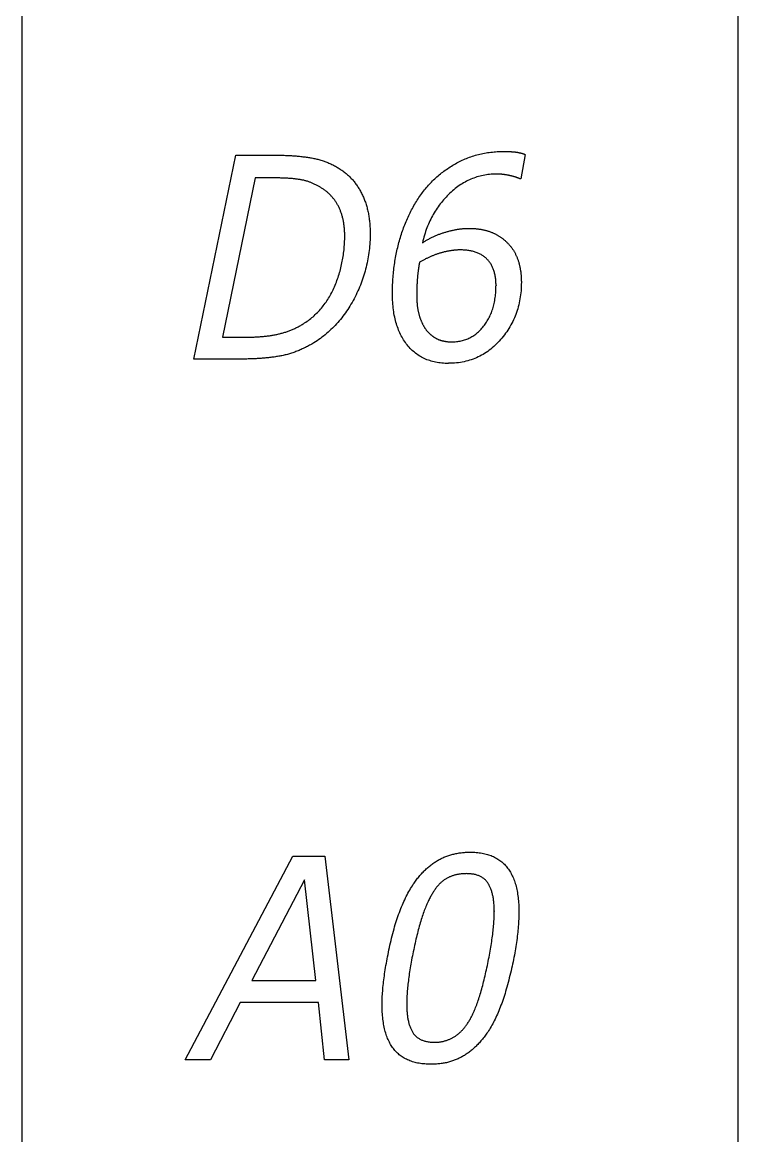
# Model space of a CAD drawing. Extents: x 0.1 to 5.6, y 0.1 to 17.2.
# Drawn here: x 0.094 to 2.836, y 8.639 to 12.904 of the extents above; entities that cross this region are included whole.
import ezdxf

# ---------------------------------------------------------------- set-up
doc = ezdxf.new("R2010")
doc.units = 0
doc.layers.add('CAPA_1', color=7, linetype='CONTINUOUS')

msp = doc.modelspace()

# ---------------------------------------------------------------- linework, layer by layer
at = {"layer": 'CAPA_1', "color": 7}
for points in [[(0.0942, 15.6274), (2.8358, 15.6274), (2.8358, 0.0942), (0.0942, 0.0942)], [(1.3461, 8.9295), (1.2523, 8.9295), (1.2289, 9.1491), (0.9293, 9.1491), (0.8154, 8.9295), (0.7178, 8.9295), (1.1314, 9.7101), (1.2537, 9.7101)], [(1.2187, 9.2341), (1.1753, 9.6194), (0.9736, 9.2341)]]:
    msp.add_lwpolyline(points, close=True, dxfattribs=at)
for points in [[(0.9391, 11.6142), (0.7514, 11.6142), (0.912, 12.3948), (1.0735, 12.3948)], [(1.0735, 12.3948), (1.0784, 12.3948), (1.0832, 12.3947), (1.088, 12.3947), (1.0928, 12.3946), (1.0976, 12.3945), (1.1023, 12.3943), (1.107, 12.3942), (1.1116, 12.394), (1.1163, 12.3938), (1.1209, 12.3935), (1.1255, 12.3933), (1.13, 12.393), (1.1346, 12.3927), (1.139, 12.3923), (1.1435, 12.392), (1.148, 12.3916), (1.1524, 12.3912), (1.1568, 12.3907), (1.1611, 12.3903), (1.1654, 12.3898), (1.1697, 12.3893), (1.174, 12.3887), (1.1783, 12.3882), (1.1825, 12.3876), (1.1867, 12.387), (1.1908, 12.3863), (1.195, 12.3857), (1.1991, 12.385), (1.2031, 12.3843), (1.2072, 12.3835), (1.2112, 12.3828)], [(1.2112, 12.3828), (1.2152, 12.382), (1.2192, 12.3811), (1.2232, 12.3802), (1.2272, 12.3792), (1.2311, 12.3782), (1.235, 12.3771), (1.2389, 12.376), (1.2428, 12.3748), (1.2466, 12.3736), (1.2504, 12.3723), (1.2542, 12.3709), (1.258, 12.3695), (1.2618, 12.368), (1.2655, 12.3665), (1.2692, 12.3649), (1.2729, 12.3633), (1.2766, 12.3616), (1.2802, 12.3599), (1.2838, 12.3581), (1.2874, 12.3562), (1.291, 12.3543), (1.2946, 12.3524), (1.2981, 12.3504), (1.3016, 12.3483), (1.3051, 12.3462), (1.3086, 12.344), (1.312, 12.3418), (1.3154, 12.3395), (1.3188, 12.3371), (1.3222, 12.3347), (1.3256, 12.3323)], [(1.7592, 12.3652), (1.7644, 12.368), (1.7697, 12.3707), (1.775, 12.3733), (1.7803, 12.3759), (1.7857, 12.3783), (1.7912, 12.3807), (1.7966, 12.3829), (1.8021, 12.3851), (1.8077, 12.3871), (1.8133, 12.3891), (1.8189, 12.391), (1.8246, 12.3928), (1.8303, 12.3945), (1.836, 12.3961), (1.8418, 12.3976), (1.8476, 12.399), (1.8535, 12.4004), (1.8594, 12.4016), (1.8654, 12.4028), (1.8714, 12.4038), (1.8774, 12.4048), (1.8834, 12.4056), (1.8896, 12.4064), (1.8957, 12.4071), (1.9019, 12.4077), (1.9081, 12.4082), (1.9144, 12.4086), (1.9207, 12.409), (1.927, 12.4092), (1.9334, 12.4093), (1.9398, 12.4094)], [(1.9398, 12.4094), (1.9417, 12.4094), (1.9436, 12.4094), (1.9454, 12.4093), (1.9473, 12.4093), (1.9491, 12.4093), (1.9508, 12.4093), (1.9526, 12.4092), (1.9544, 12.4092), (1.9561, 12.4091), (1.9578, 12.4091), (1.9595, 12.409), (1.9611, 12.4089), (1.9628, 12.4088), (1.9644, 12.4088), (1.966, 12.4087), (1.9676, 12.4086), (1.9691, 12.4085), (1.9707, 12.4084), (1.9722, 12.4082), (1.9737, 12.4081), (1.9752, 12.408), (1.9766, 12.4079), (1.9781, 12.4077), (1.9795, 12.4076), (1.9809, 12.4074), (1.9823, 12.4073), (1.9836, 12.4071), (1.985, 12.4069), (1.9863, 12.4067), (1.9876, 12.4066), (1.9888, 12.4064)], [(1.9888, 12.4064), (1.9901, 12.4062), (1.9913, 12.406), (1.9926, 12.4058), (1.9938, 12.4055), (1.995, 12.4053), (1.9962, 12.4051), (1.9974, 12.4049), (1.9985, 12.4046), (1.9997, 12.4044), (2.0008, 12.4041), (2.0019, 12.4039), (2.003, 12.4036), (2.0041, 12.4033), (2.0052, 12.403), (2.0063, 12.4028), (2.0073, 12.4025), (2.0084, 12.4022), (2.0094, 12.4019), (2.0104, 12.4016), (2.0114, 12.4012), (2.0124, 12.4009), (2.0134, 12.4006), (2.0143, 12.4003), (2.0153, 12.3999), (2.0162, 12.3996), (2.0171, 12.3992), (2.018, 12.3989), (2.0189, 12.3985), (2.0198, 12.3981), (2.0207, 12.3977), (2.0215, 12.3974)], [(2.0215, 12.3974), (2.0052, 12.3045), (2.0005, 12.3045)], [(1.3256, 12.3323), (1.3287, 12.3299), (1.3319, 12.3274), (1.3349, 12.3249), (1.3379, 12.3223), (1.3409, 12.3197), (1.3438, 12.317), (1.3467, 12.3143), (1.3495, 12.3115), (1.3523, 12.3087), (1.3551, 12.3058), (1.3577, 12.3029), (1.3604, 12.3), (1.363, 12.297), (1.3655, 12.2939), (1.368, 12.2908), (1.3704, 12.2877), (1.3728, 12.2845), (1.3752, 12.2812), (1.3774, 12.2779), (1.3797, 12.2746), (1.3819, 12.2712), (1.384, 12.2678), (1.3861, 12.2643), (1.3882, 12.2607), (1.3902, 12.2572), (1.3921, 12.2535), (1.394, 12.2499), (1.3959, 12.2461), (1.3977, 12.2423), (1.3995, 12.2385), (1.4012, 12.2347)], [(1.6248, 12.2478), (1.6283, 12.2525), (1.6319, 12.2572), (1.6355, 12.2618), (1.6392, 12.2663), (1.6429, 12.2708), (1.6467, 12.2752), (1.6505, 12.2796), (1.6544, 12.2839), (1.6584, 12.2881), (1.6624, 12.2923), (1.6665, 12.2964), (1.6706, 12.3004), (1.6748, 12.3044), (1.679, 12.3083), (1.6833, 12.3122), (1.6876, 12.316), (1.692, 12.3197), (1.6965, 12.3233), (1.701, 12.3269), (1.7055, 12.3305), (1.7101, 12.334), (1.7148, 12.3374), (1.7195, 12.3407), (1.7243, 12.344), (1.7291, 12.3472), (1.734, 12.3504), (1.7389, 12.3535), (1.7439, 12.3565), (1.7489, 12.3595), (1.754, 12.3624), (1.7592, 12.3652)], [(1.0642, 12.3078), (0.9872, 12.3078), (0.8611, 11.6982), (0.9578, 11.6982)], [(1.1729, 12.2988), (1.1701, 12.2994), (1.1673, 12.2999), (1.1644, 12.3005), (1.1615, 12.301), (1.1585, 12.3015), (1.1555, 12.302), (1.1524, 12.3024), (1.1492, 12.3029), (1.1461, 12.3033), (1.1428, 12.3037), (1.1396, 12.3041), (1.1363, 12.3044), (1.1329, 12.3048), (1.1295, 12.3051), (1.126, 12.3054), (1.1225, 12.3057), (1.119, 12.306), (1.1154, 12.3062), (1.1117, 12.3065), (1.108, 12.3067), (1.1043, 12.3069), (1.1005, 12.3071), (1.0966, 12.3072), (1.0927, 12.3074), (1.0888, 12.3075), (1.0848, 12.3076), (1.0808, 12.3077), (1.0767, 12.3077), (1.0726, 12.3078), (1.0684, 12.3078), (1.0642, 12.3078)], [(1.2537, 12.261), (1.2512, 12.2627), (1.2488, 12.2644), (1.2463, 12.2661), (1.2438, 12.2677), (1.2414, 12.2693), (1.2389, 12.2708), (1.2363, 12.2724), (1.2338, 12.2738), (1.2313, 12.2753), (1.2288, 12.2767), (1.2262, 12.2781), (1.2236, 12.2795), (1.2211, 12.2808), (1.2185, 12.2821), (1.2159, 12.2833), (1.2133, 12.2846), (1.2107, 12.2857), (1.208, 12.2869), (1.2054, 12.288), (1.2028, 12.2891), (1.2001, 12.2902), (1.1974, 12.2912), (1.1948, 12.2922), (1.1921, 12.2931), (1.1894, 12.294), (1.1867, 12.2949), (1.1839, 12.2958), (1.1812, 12.2966), (1.1785, 12.2974), (1.1757, 12.2981), (1.1729, 12.2988)], [(1.9104, 12.3226), (1.904, 12.3225), (1.8976, 12.3222), (1.8913, 12.3219), (1.885, 12.3213), (1.8788, 12.3206), (1.8726, 12.3198), (1.8664, 12.3188), (1.8603, 12.3177), (1.8543, 12.3164), (1.8483, 12.3149), (1.8423, 12.3133), (1.8364, 12.3116), (1.8305, 12.3097), (1.8247, 12.3076), (1.8189, 12.3054), (1.8132, 12.303), (1.8075, 12.3005), (1.8018, 12.2978), (1.7962, 12.295), (1.7907, 12.292), (1.7852, 12.2889), (1.7797, 12.2856), (1.7743, 12.2822), (1.7689, 12.2786), (1.7636, 12.2749), (1.7583, 12.271), (1.7531, 12.2669), (1.7479, 12.2628), (1.7427, 12.2584), (1.7376, 12.2539), (1.7326, 12.2493)], [(1.9636, 12.3165), (1.962, 12.3169), (1.9603, 12.3173), (1.9586, 12.3177), (1.957, 12.318), (1.9553, 12.3183), (1.9536, 12.3186), (1.9519, 12.319), (1.9503, 12.3192), (1.9486, 12.3195), (1.9469, 12.3198), (1.9452, 12.3201), (1.9435, 12.3203), (1.9418, 12.3205), (1.9401, 12.3207), (1.9384, 12.321), (1.9366, 12.3211), (1.9349, 12.3213), (1.9332, 12.3215), (1.9315, 12.3217), (1.9297, 12.3218), (1.928, 12.3219), (1.9263, 12.322), (1.9245, 12.3222), (1.9228, 12.3222), (1.921, 12.3223), (1.9193, 12.3224), (1.9175, 12.3225), (1.9157, 12.3225), (1.914, 12.3225), (1.9122, 12.3225), (1.9104, 12.3226)], [(2.0005, 12.3045), (1.9998, 12.3049), (1.9991, 12.3053), (1.9983, 12.3057), (1.9975, 12.3061), (1.9966, 12.3065), (1.9958, 12.3069), (1.9949, 12.3072), (1.9939, 12.3076), (1.993, 12.308), (1.992, 12.3084), (1.991, 12.3088), (1.9899, 12.3092), (1.9888, 12.3096), (1.9877, 12.31), (1.9865, 12.3103), (1.9853, 12.3107), (1.9841, 12.3111), (1.9828, 12.3115), (1.9816, 12.3119), (1.9802, 12.3123), (1.9789, 12.3127), (1.9775, 12.3131), (1.9761, 12.3134), (1.9747, 12.3138), (1.9732, 12.3142), (1.9717, 12.3146), (1.9701, 12.315), (1.9685, 12.3154), (1.9669, 12.3158), (1.9653, 12.3162), (1.9636, 12.3165)], [(1.3106, 12.1886), (1.3094, 12.1914), (1.3081, 12.1941), (1.3068, 12.1969), (1.3055, 12.1996), (1.3041, 12.2022), (1.3027, 12.2049), (1.3012, 12.2075), (1.2997, 12.2101), (1.2981, 12.2126), (1.2965, 12.2151), (1.2949, 12.2176), (1.2932, 12.2201), (1.2915, 12.2225), (1.2898, 12.2249), (1.288, 12.2273), (1.2861, 12.2296), (1.2843, 12.2319), (1.2823, 12.2342), (1.2804, 12.2364), (1.2784, 12.2386), (1.2763, 12.2408), (1.2743, 12.243), (1.2721, 12.2451), (1.27, 12.2472), (1.2678, 12.2493), (1.2655, 12.2513), (1.2632, 12.2533), (1.2609, 12.2552), (1.2585, 12.2572), (1.2561, 12.2591), (1.2537, 12.261)], [(1.5412, 12.0738), (1.5431, 12.0801), (1.545, 12.0864), (1.547, 12.0926), (1.549, 12.0987), (1.5511, 12.1048), (1.5532, 12.1109), (1.5554, 12.1169), (1.5577, 12.1229), (1.56, 12.1288), (1.5624, 12.1347), (1.5648, 12.1406), (1.5672, 12.1463), (1.5698, 12.1521), (1.5724, 12.1578), (1.575, 12.1635), (1.5777, 12.1691), (1.5804, 12.1746), (1.5832, 12.1801), (1.5861, 12.1856), (1.589, 12.1911), (1.592, 12.1964), (1.595, 12.2018), (1.5981, 12.2071), (1.6012, 12.2123), (1.6044, 12.2175), (1.6077, 12.2227), (1.611, 12.2278), (1.6144, 12.2328), (1.6178, 12.2379), (1.6212, 12.2428), (1.6248, 12.2478)], [(1.7326, 12.2493), (1.7276, 12.2445), (1.7227, 12.2397), (1.718, 12.2347), (1.7133, 12.2297), (1.7088, 12.2246), (1.7043, 12.2194), (1.7, 12.214), (1.6957, 12.2087), (1.6916, 12.2032), (1.6876, 12.1976), (1.6837, 12.1919), (1.6799, 12.1862), (1.6762, 12.1803), (1.6726, 12.1744), (1.6691, 12.1683), (1.6657, 12.1622), (1.6624, 12.156), (1.6592, 12.1497), (1.6561, 12.1433), (1.6532, 12.1368), (1.6503, 12.1302), (1.6476, 12.1236), (1.6449, 12.1168), (1.6424, 12.1099), (1.6399, 12.103), (1.6376, 12.0959), (1.6354, 12.0888), (1.6333, 12.0816), (1.6313, 12.0743), (1.6294, 12.0669), (1.6276, 12.0594)], [(1.4012, 12.2347), (1.4028, 12.2308), (1.4044, 12.2269), (1.406, 12.2229), (1.4075, 12.2189), (1.4089, 12.2149), (1.4103, 12.2108), (1.4117, 12.2066), (1.4129, 12.2025), (1.4142, 12.1983), (1.4153, 12.194), (1.4164, 12.1897), (1.4175, 12.1854), (1.4185, 12.181), (1.4195, 12.1766), (1.4204, 12.1722), (1.4212, 12.1677), (1.422, 12.1631), (1.4227, 12.1585), (1.4234, 12.1539), (1.424, 12.1493), (1.4246, 12.1446), (1.4251, 12.1398), (1.4256, 12.135), (1.426, 12.1302), (1.4263, 12.1253), (1.4266, 12.1204), (1.4269, 12.1155), (1.4271, 12.1105), (1.4272, 12.1055), (1.4273, 12.1004), (1.4273, 12.0953)], [(1.3298, 12.0858), (1.3297, 12.0897), (1.3297, 12.0935), (1.3296, 12.0972), (1.3294, 12.101), (1.3293, 12.1047), (1.3291, 12.1083), (1.3288, 12.112), (1.3285, 12.1156), (1.3282, 12.1191), (1.3278, 12.1226), (1.3274, 12.1261), (1.3269, 12.1296), (1.3264, 12.133), (1.3259, 12.1364), (1.3253, 12.1397), (1.3247, 12.1431), (1.324, 12.1463), (1.3233, 12.1496), (1.3226, 12.1528), (1.3218, 12.156), (1.321, 12.1591), (1.3201, 12.1622), (1.3192, 12.1653), (1.3183, 12.1683), (1.3173, 12.1713), (1.3163, 12.1743), (1.3152, 12.1772), (1.3142, 12.1801), (1.313, 12.183), (1.3118, 12.1858), (1.3106, 12.1886)], [(1.7144, 12.0996), (1.7174, 12.1006), (1.7203, 12.1015), (1.7233, 12.1024), (1.7263, 12.1033), (1.7293, 12.1041), (1.7323, 12.1049), (1.7352, 12.1057), (1.7382, 12.1064), (1.7412, 12.1071), (1.7441, 12.1078), (1.7471, 12.1084), (1.7501, 12.109), (1.7531, 12.1096), (1.756, 12.1102), (1.759, 12.1107), (1.762, 12.1112), (1.7649, 12.1116), (1.7679, 12.112), (1.7709, 12.1124), (1.7738, 12.1128), (1.7768, 12.1131), (1.7797, 12.1134), (1.7827, 12.1137), (1.7857, 12.1139), (1.7886, 12.1141), (1.7916, 12.1143), (1.7945, 12.1144), (1.7975, 12.1145), (1.8004, 12.1146), (1.8034, 12.1147), (1.8063, 12.1147)], [(1.8063, 12.1147), (1.8091, 12.1147), (1.8118, 12.1146), (1.8146, 12.1146), (1.8173, 12.1145), (1.82, 12.1144), (1.8227, 12.1142), (1.8253, 12.1141), (1.828, 12.1139), (1.8306, 12.1137), (1.8332, 12.1134), (1.8358, 12.1132), (1.8384, 12.1129), (1.841, 12.1126), (1.8435, 12.1122), (1.846, 12.1119), (1.8485, 12.1115), (1.851, 12.1111), (1.8535, 12.1106), (1.856, 12.1102), (1.8584, 12.1097), (1.8609, 12.1092), (1.8633, 12.1086), (1.8657, 12.1081), (1.8681, 12.1075), (1.8704, 12.1069), (1.8728, 12.1062), (1.8751, 12.1056), (1.8774, 12.1049), (1.8797, 12.1042), (1.882, 12.1034), (1.8843, 12.1027)], [(1.2906, 11.8913), (1.293, 11.8972), (1.2955, 11.9031), (1.2978, 11.9091), (1.3, 11.9151), (1.3022, 11.9211), (1.3043, 11.9271), (1.3063, 11.9331), (1.3082, 11.9392), (1.31, 11.9453), (1.3118, 11.9514), (1.3134, 11.9575), (1.315, 11.9636), (1.3165, 11.9698), (1.318, 11.976), (1.3193, 11.9822), (1.3206, 11.9885), (1.3218, 11.9947), (1.3229, 12.001), (1.3239, 12.0073), (1.3248, 12.0137), (1.3257, 12.02), (1.3265, 12.0264), (1.3272, 12.0328), (1.3278, 12.0392), (1.3283, 12.0456), (1.3287, 12.0521), (1.3291, 12.0586), (1.3294, 12.0651), (1.3296, 12.0716), (1.3297, 12.0782), (1.3298, 12.0848)], [(1.3298, 12.0848), (1.3298, 12.0858)], [(1.4273, 12.0948), (1.4273, 12.0866), (1.4271, 12.0784), (1.4268, 12.0702), (1.4264, 12.062), (1.4258, 12.0539), (1.4252, 12.0458), (1.4244, 12.0378), (1.4235, 12.0297), (1.4224, 12.0217), (1.4213, 12.0137), (1.42, 12.0058), (1.4186, 11.9978), (1.4171, 11.9899), (1.4155, 11.9821), (1.4138, 11.9742), (1.4119, 11.9664), (1.4099, 11.9586), (1.4078, 11.9509), (1.4056, 11.9432), (1.4032, 11.9355), (1.4008, 11.9278), (1.3982, 11.9202), (1.3955, 11.9126), (1.3926, 11.905), (1.3897, 11.8974), (1.3866, 11.8899), (1.3834, 11.8824), (1.3801, 11.8749), (1.3767, 11.8675), (1.3731, 11.8601), (1.3694, 11.8527)], [(1.4273, 12.0953), (1.4273, 12.0948)], [(1.5127, 11.8629), (1.5128, 11.8702), (1.5129, 11.8775), (1.513, 11.8847), (1.5132, 11.8919), (1.5135, 11.8991), (1.5138, 11.9062), (1.5142, 11.9133), (1.5146, 11.9203), (1.5151, 11.9274), (1.5157, 11.9344), (1.5163, 11.9413), (1.517, 11.9483), (1.5177, 11.9552), (1.5185, 11.962), (1.5194, 11.9689), (1.5203, 11.9757), (1.5213, 11.9824), (1.5223, 11.9892), (1.5234, 11.9959), (1.5246, 12.0026), (1.5258, 12.0092), (1.5271, 12.0158), (1.5284, 12.0224), (1.5298, 12.0289), (1.5313, 12.0354), (1.5328, 12.0419), (1.5343, 12.0484), (1.536, 12.0548), (1.5377, 12.0612), (1.5394, 12.0675), (1.5412, 12.0738)], [(1.6276, 12.0594), (1.6302, 12.0611), (1.6328, 12.0628), (1.6355, 12.0645), (1.6381, 12.0661), (1.6408, 12.0678), (1.6435, 12.0693), (1.6462, 12.0709), (1.6489, 12.0724), (1.6516, 12.0739), (1.6543, 12.0754), (1.6571, 12.0768), (1.6598, 12.0783), (1.6626, 12.0796), (1.6654, 12.081), (1.6682, 12.0823), (1.671, 12.0836), (1.6738, 12.0849), (1.6766, 12.0861), (1.6794, 12.0873), (1.6823, 12.0885), (1.6852, 12.0897), (1.688, 12.0908), (1.6909, 12.0919), (1.6938, 12.093), (1.6967, 12.094), (1.6996, 12.095), (1.7026, 12.096), (1.7055, 12.097), (1.7084, 12.0979), (1.7114, 12.0988), (1.7144, 12.0996)], [(1.8843, 12.1027), (1.8866, 12.1019), (1.8888, 12.101), (1.8911, 12.1002), (1.8933, 12.0993), (1.8955, 12.0984), (1.8977, 12.0975), (1.8999, 12.0965), (1.9021, 12.0955), (1.9043, 12.0945), (1.9064, 12.0934), (1.9085, 12.0923), (1.9106, 12.0912), (1.9127, 12.0901), (1.9148, 12.0889), (1.9169, 12.0877), (1.9189, 12.0865), (1.9209, 12.0852), (1.923, 12.0839), (1.925, 12.0826), (1.9269, 12.0813), (1.9289, 12.0799), (1.9309, 12.0785), (1.9328, 12.077), (1.9347, 12.0756), (1.9366, 12.0741), (1.9385, 12.0726), (1.9404, 12.071), (1.9423, 12.0694), (1.9441, 12.0678), (1.946, 12.0662), (1.9478, 12.0645)], [(1.7718, 12.0321), (1.7695, 12.032), (1.7672, 12.032), (1.7649, 12.0319), (1.7626, 12.0319), (1.7602, 12.0317), (1.7579, 12.0316), (1.7555, 12.0314), (1.7531, 12.0313), (1.7508, 12.031), (1.7484, 12.0308), (1.746, 12.0305), (1.7436, 12.0303), (1.7411, 12.0299), (1.7387, 12.0296), (1.7363, 12.0292), (1.7338, 12.0289), (1.7313, 12.0284), (1.7289, 12.028), (1.7264, 12.0275), (1.7239, 12.0271), (1.7214, 12.0265), (1.7189, 12.026), (1.7163, 12.0254), (1.7138, 12.0249), (1.7112, 12.0242), (1.7087, 12.0236), (1.7061, 12.0229), (1.7035, 12.0223), (1.7009, 12.0215), (1.6983, 12.0208), (1.6957, 12.02)], [(1.8749, 11.9969), (1.8727, 11.9991), (1.8704, 12.0013), (1.8679, 12.0034), (1.8655, 12.0054), (1.8629, 12.0073), (1.8603, 12.0092), (1.8576, 12.011), (1.8549, 12.0127), (1.852, 12.0144), (1.8491, 12.0159), (1.8461, 12.0174), (1.8431, 12.0189), (1.84, 12.0202), (1.8368, 12.0215), (1.8335, 12.0227), (1.8302, 12.0238), (1.8268, 12.0249), (1.8234, 12.0259), (1.8198, 12.0268), (1.8162, 12.0276), (1.8125, 12.0284), (1.8088, 12.0291), (1.8049, 12.0297), (1.801, 12.0303), (1.7971, 12.0307), (1.793, 12.0311), (1.7889, 12.0315), (1.7848, 12.0317), (1.7805, 12.0319), (1.7762, 12.032), (1.7718, 12.0321)], [(1.9478, 12.0645), (1.9497, 12.0627), (1.9516, 12.061), (1.9534, 12.0591), (1.9552, 12.0573), (1.957, 12.0554), (1.9588, 12.0536), (1.9605, 12.0516), (1.9622, 12.0497), (1.9638, 12.0477), (1.9654, 12.0457), (1.967, 12.0437), (1.9686, 12.0416), (1.9701, 12.0396), (1.9716, 12.0374), (1.9731, 12.0353), (1.9745, 12.0332), (1.9759, 12.031), (1.9773, 12.0287), (1.9786, 12.0265), (1.9799, 12.0242), (1.9812, 12.0219), (1.9824, 12.0196), (1.9836, 12.0173), (1.9848, 12.0149), (1.9859, 12.0125), (1.987, 12.0101), (1.9881, 12.0076), (1.9892, 12.0051), (1.9902, 12.0026), (1.9912, 12.0001), (1.9921, 11.9975)], [(1.6164, 11.9849), (1.6161, 11.9833), (1.6158, 11.9818), (1.6155, 11.9802), (1.6152, 11.9785), (1.6149, 11.9769), (1.6146, 11.9752), (1.6143, 11.9735), (1.614, 11.9718), (1.6138, 11.9701), (1.6135, 11.9684), (1.6132, 11.9666), (1.613, 11.9648), (1.6127, 11.963), (1.6124, 11.9612), (1.6122, 11.9594), (1.6119, 11.9575), (1.6117, 11.9556), (1.6114, 11.9537), (1.6112, 11.9518), (1.6109, 11.9499), (1.6107, 11.9479), (1.6104, 11.9459), (1.6102, 11.9439), (1.61, 11.9419), (1.6097, 11.9399), (1.6095, 11.9378), (1.6093, 11.9357), (1.6091, 11.9336), (1.6089, 11.9315), (1.6086, 11.9294), (1.6084, 11.9272)], [(1.6957, 12.02), (1.6931, 12.0193), (1.6905, 12.0184), (1.688, 12.0176), (1.6854, 12.0168), (1.6828, 12.0159), (1.6802, 12.015), (1.6776, 12.014), (1.6751, 12.0131), (1.6725, 12.0121), (1.6699, 12.0111), (1.6673, 12.0101), (1.6648, 12.0091), (1.6622, 12.008), (1.6596, 12.0069), (1.6571, 12.0058), (1.6545, 12.0047), (1.652, 12.0035), (1.6494, 12.0023), (1.6469, 12.0011), (1.6443, 11.9999), (1.6418, 11.9987), (1.6392, 11.9974), (1.6367, 11.9961), (1.6341, 11.9948), (1.6316, 11.9934), (1.629, 11.9921), (1.6265, 11.9907), (1.624, 11.9893), (1.6214, 11.9878), (1.6189, 11.9864), (1.6164, 11.9849)], [(1.9095, 11.8963), (1.9095, 11.9005), (1.9093, 11.9047), (1.9092, 11.9088), (1.9089, 11.9128), (1.9086, 11.9168), (1.9082, 11.9207), (1.9077, 11.9245), (1.9072, 11.9283), (1.9066, 11.932), (1.9059, 11.9356), (1.9051, 11.9392), (1.9043, 11.9427), (1.9034, 11.9462), (1.9024, 11.9495), (1.9014, 11.9528), (1.9003, 11.9561), (1.8991, 11.9593), (1.8978, 11.9624), (1.8965, 11.9654), (1.8951, 11.9684), (1.8936, 11.9713), (1.8921, 11.9742), (1.8905, 11.977), (1.8888, 11.9797), (1.887, 11.9824), (1.8852, 11.9849), (1.8833, 11.9875), (1.8813, 11.9899), (1.8793, 11.9923), (1.8771, 11.9946), (1.8749, 11.9969)], [(1.9921, 11.9975), (1.993, 11.995), (1.9939, 11.9925), (1.9948, 11.9899), (1.9956, 11.9873), (1.9964, 11.9847), (1.9972, 11.9821), (1.9979, 11.9794), (1.9986, 11.9767), (1.9993, 11.974), (1.9999, 11.9713), (2.0006, 11.9685), (2.0011, 11.9658), (2.0017, 11.9629), (2.0022, 11.9601), (2.0027, 11.9573), (2.0032, 11.9544), (2.0036, 11.9515), (2.004, 11.9486), (2.0044, 11.9456), (2.0048, 11.9426), (2.0051, 11.9396), (2.0054, 11.9366), (2.0056, 11.9336), (2.0058, 11.9305), (2.006, 11.9274), (2.0062, 11.9243), (2.0063, 11.9211), (2.0064, 11.9179), (2.0065, 11.9148), (2.0066, 11.9115), (2.0066, 11.9083)], [(1.6084, 11.9272), (1.6082, 11.925), (1.6081, 11.9228), (1.6079, 11.9205), (1.6077, 11.9183), (1.6076, 11.9161), (1.6074, 11.9139), (1.6073, 11.9117), (1.6072, 11.9095), (1.607, 11.9073), (1.6069, 11.9051), (1.6068, 11.9029), (1.6067, 11.9007), (1.6066, 11.8985), (1.6065, 11.8963), (1.6064, 11.8941), (1.6063, 11.892), (1.6062, 11.8898), (1.6061, 11.8876), (1.606, 11.8854), (1.606, 11.8833), (1.6059, 11.8811), (1.6059, 11.8789), (1.6058, 11.8768), (1.6058, 11.8746), (1.6057, 11.8725), (1.6057, 11.8703), (1.6057, 11.8682), (1.6057, 11.866), (1.6056, 11.8639), (1.6056, 11.8618), (1.6056, 11.8596)], [(2.0066, 11.9083), (2.0065, 11.9), (2.0062, 11.8918), (2.0058, 11.8837), (2.0053, 11.8757), (2.0045, 11.8677), (2.0036, 11.8598), (2.0025, 11.852), (2.0013, 11.8443), (1.9999, 11.8367), (1.9983, 11.8291), (1.9966, 11.8216), (1.9947, 11.8142), (1.9926, 11.8069), (1.9904, 11.7997), (1.988, 11.7925), (1.9854, 11.7854), (1.9827, 11.7784), (1.9798, 11.7715), (1.9768, 11.7646), (1.9735, 11.7579), (1.9702, 11.7512), (1.9666, 11.7446), (1.9629, 11.7381), (1.959, 11.7316), (1.955, 11.7252), (1.9508, 11.7189), (1.9464, 11.7127), (1.9418, 11.7066), (1.9371, 11.7006), (1.9323, 11.6946), (1.9272, 11.6887)], [(1.1762, 11.7525), (1.181, 11.7557), (1.1857, 11.7589), (1.1904, 11.7623), (1.195, 11.7657), (1.1995, 11.7692), (1.2039, 11.7728), (1.2083, 11.7765), (1.2126, 11.7803), (1.2168, 11.7842), (1.2209, 11.7881), (1.225, 11.7921), (1.229, 11.7963), (1.2329, 11.8005), (1.2367, 11.8048), (1.2405, 11.8092), (1.2442, 11.8137), (1.2478, 11.8182), (1.2514, 11.8229), (1.2548, 11.8276), (1.2582, 11.8324), (1.2615, 11.8374), (1.2648, 11.8424), (1.2679, 11.8474), (1.271, 11.8526), (1.274, 11.8579), (1.277, 11.8632), (1.2798, 11.8687), (1.2826, 11.8742), (1.2853, 11.8798), (1.288, 11.8855), (1.2906, 11.8913)], [(1.5692, 11.6683), (1.5656, 11.6729), (1.5622, 11.6777), (1.5588, 11.6825), (1.5556, 11.6875), (1.5525, 11.6926), (1.5495, 11.6978), (1.5466, 11.7031), (1.5438, 11.7085), (1.5412, 11.714), (1.5387, 11.7196), (1.5362, 11.7254), (1.534, 11.7312), (1.5318, 11.7372), (1.5297, 11.7432), (1.5278, 11.7494), (1.526, 11.7557), (1.5243, 11.7621), (1.5227, 11.7686), (1.5212, 11.7752), (1.5199, 11.7819), (1.5186, 11.7887), (1.5175, 11.7956), (1.5165, 11.8027), (1.5156, 11.8098), (1.5149, 11.8171), (1.5142, 11.8245), (1.5137, 11.8319), (1.5133, 11.8395), (1.513, 11.8472), (1.5128, 11.855), (1.5127, 11.8629)], [(1.6056, 11.8596), (1.6056, 11.8564), (1.6057, 11.8531), (1.6057, 11.8499), (1.6058, 11.8468), (1.6059, 11.8437), (1.6061, 11.8406), (1.6062, 11.8375), (1.6064, 11.8345), (1.6066, 11.8315), (1.6068, 11.8286), (1.6071, 11.8256), (1.6074, 11.8227), (1.6077, 11.8199), (1.608, 11.8171), (1.6084, 11.8143), (1.6087, 11.8115), (1.6091, 11.8088), (1.6096, 11.8061), (1.61, 11.8035), (1.6105, 11.8009), (1.611, 11.7983), (1.6115, 11.7957), (1.612, 11.7932), (1.6126, 11.7907), (1.6132, 11.7883), (1.6138, 11.7859), (1.6145, 11.7835), (1.6151, 11.7811), (1.6158, 11.7788), (1.6166, 11.7765), (1.6173, 11.7743)], [(1.8619, 11.7398), (1.8649, 11.7437), (1.8678, 11.7476), (1.8706, 11.7517), (1.8734, 11.7558), (1.876, 11.76), (1.8785, 11.7643), (1.881, 11.7687), (1.8833, 11.7731), (1.8855, 11.7777), (1.8876, 11.7823), (1.8897, 11.7869), (1.8916, 11.7917), (1.8934, 11.7966), (1.8952, 11.8015), (1.8968, 11.8065), (1.8983, 11.8116), (1.8998, 11.8167), (1.9011, 11.8219), (1.9024, 11.8273), (1.9035, 11.8326), (1.9045, 11.8381), (1.9055, 11.8437), (1.9063, 11.8493), (1.9071, 11.855), (1.9077, 11.8608), (1.9083, 11.8667), (1.9087, 11.8726), (1.909, 11.8786), (1.9093, 11.8847), (1.9094, 11.8909), (1.9095, 11.8972)], [(1.9095, 11.8972), (1.9095, 11.8963)], [(1.3694, 11.8527), (1.3657, 11.8454), (1.3618, 11.8382), (1.3578, 11.8311), (1.3538, 11.8241), (1.3497, 11.8172), (1.3454, 11.8105), (1.3411, 11.8038), (1.3367, 11.7972), (1.3323, 11.7908), (1.3277, 11.7844), (1.323, 11.7782), (1.3183, 11.7721), (1.3134, 11.7661), (1.3085, 11.7601), (1.3035, 11.7543), (1.2984, 11.7486), (1.2932, 11.743), (1.2879, 11.7376), (1.2825, 11.7322), (1.2771, 11.7269), (1.2715, 11.7218), (1.2659, 11.7167), (1.2602, 11.7118), (1.2544, 11.7069), (1.2485, 11.7022), (1.2425, 11.6976), (1.2364, 11.6931), (1.2302, 11.6886), (1.224, 11.6843), (1.2176, 11.6802), (1.2112, 11.6761)], [(1.6173, 11.7743), (1.6181, 11.7721), (1.6189, 11.7699), (1.6197, 11.7678), (1.6205, 11.7656), (1.6213, 11.7635), (1.6222, 11.7615), (1.623, 11.7595), (1.6239, 11.7575), (1.6248, 11.7555), (1.6257, 11.7535), (1.6266, 11.7516), (1.6275, 11.7498), (1.6284, 11.7479), (1.6293, 11.7461), (1.6302, 11.7443), (1.6312, 11.7426), (1.6321, 11.7408), (1.6331, 11.7391), (1.6341, 11.7375), (1.6351, 11.7359), (1.6361, 11.7343), (1.6371, 11.7327), (1.6381, 11.7311), (1.6392, 11.7296), (1.6402, 11.7282), (1.6413, 11.7267), (1.6423, 11.7253), (1.6434, 11.7239), (1.6445, 11.7225), (1.6456, 11.7212), (1.6467, 11.7199)], [(1.0768, 11.7102), (1.0802, 11.711), (1.0836, 11.7118), (1.0869, 11.7127), (1.0903, 11.7136), (1.0936, 11.7145), (1.097, 11.7155), (1.1003, 11.7165), (1.1036, 11.7176), (1.1069, 11.7187), (1.1102, 11.7198), (1.1134, 11.721), (1.1167, 11.7222), (1.1199, 11.7235), (1.1232, 11.7248), (1.1264, 11.7261), (1.1296, 11.7275), (1.1328, 11.7289), (1.136, 11.7303), (1.1392, 11.7318), (1.1423, 11.7333), (1.1455, 11.7349), (1.1486, 11.7365), (1.1517, 11.7381), (1.1548, 11.7398), (1.1579, 11.7415), (1.161, 11.7432), (1.1641, 11.745), (1.1671, 11.7468), (1.1702, 11.7487), (1.1732, 11.7506), (1.1762, 11.7525)], [(1.7391, 11.68), (1.744, 11.68), (1.7488, 11.6802), (1.7535, 11.6805), (1.7582, 11.681), (1.7628, 11.6815), (1.7673, 11.6822), (1.7718, 11.683), (1.7763, 11.684), (1.7806, 11.685), (1.7849, 11.6862), (1.7892, 11.6875), (1.7934, 11.6889), (1.7975, 11.6905), (1.8016, 11.6922), (1.8056, 11.694), (1.8096, 11.6959), (1.8135, 11.698), (1.8173, 11.7001), (1.8211, 11.7024), (1.8248, 11.7049), (1.8285, 11.7074), (1.8321, 11.7101), (1.8357, 11.7129), (1.8391, 11.7158), (1.8426, 11.7189), (1.8459, 11.722), (1.8492, 11.7253), (1.8525, 11.7287), (1.8557, 11.7323), (1.8588, 11.736), (1.8619, 11.7398)], [(0.9578, 11.6982), (0.962, 11.6982), (0.9663, 11.6982), (0.9705, 11.6983), (0.9747, 11.6984), (0.9789, 11.6985), (0.983, 11.6986), (0.9872, 11.6988), (0.9912, 11.699), (0.9953, 11.6992), (0.9993, 11.6994), (1.0033, 11.6997), (1.0073, 11.7), (1.0112, 11.7003), (1.0151, 11.7006), (1.019, 11.701), (1.0228, 11.7014), (1.0266, 11.7018), (1.0304, 11.7022), (1.0341, 11.7027), (1.0379, 11.7032), (1.0415, 11.7037), (1.0452, 11.7042), (1.0488, 11.7048), (1.0524, 11.7054), (1.056, 11.706), (1.0595, 11.7066), (1.063, 11.7073), (1.0665, 11.708), (1.07, 11.7087), (1.0734, 11.7094), (1.0768, 11.7102)], [(1.6467, 11.7199), (1.6479, 11.7186), (1.6491, 11.7173), (1.6504, 11.716), (1.6516, 11.7147), (1.6529, 11.7134), (1.6541, 11.7122), (1.6554, 11.711), (1.6567, 11.7098), (1.658, 11.7087), (1.6593, 11.7075), (1.6606, 11.7064), (1.6619, 11.7053), (1.6633, 11.7042), (1.6646, 11.7032), (1.666, 11.7022), (1.6673, 11.7012), (1.6687, 11.7002), (1.6701, 11.6993), (1.6715, 11.6983), (1.6729, 11.6974), (1.6744, 11.6965), (1.6758, 11.6957), (1.6772, 11.6948), (1.6787, 11.694), (1.6802, 11.6932), (1.6816, 11.6925), (1.6831, 11.6917), (1.6846, 11.691), (1.6861, 11.6903), (1.6876, 11.6896), (1.6892, 11.689)], [(1.6892, 11.689), (1.6907, 11.6884), (1.6923, 11.6879), (1.6939, 11.6873), (1.6955, 11.6868), (1.697, 11.6863), (1.6986, 11.6858), (1.7002, 11.6854), (1.7018, 11.6849), (1.7034, 11.6845), (1.705, 11.6841), (1.7066, 11.6837), (1.7082, 11.6834), (1.7098, 11.683), (1.7114, 11.6827), (1.713, 11.6824), (1.7146, 11.6821), (1.7162, 11.6818), (1.7178, 11.6816), (1.7195, 11.6813), (1.7211, 11.6811), (1.7227, 11.6809), (1.7243, 11.6807), (1.726, 11.6806), (1.7276, 11.6804), (1.7292, 11.6803), (1.7309, 11.6802), (1.7325, 11.6801), (1.7342, 11.6801), (1.7358, 11.68), (1.7375, 11.68), (1.7391, 11.68)], [(1.9272, 11.6887), (1.9221, 11.6829), (1.9169, 11.6774), (1.9116, 11.672), (1.9062, 11.6668), (1.9007, 11.6618), (1.8951, 11.657), (1.8895, 11.6523), (1.8837, 11.6479), (1.8779, 11.6437), (1.872, 11.6396), (1.866, 11.6357), (1.8599, 11.632), (1.8538, 11.6286), (1.8475, 11.6252), (1.8412, 11.6221), (1.8347, 11.6192), (1.8282, 11.6165), (1.8216, 11.6139), (1.8149, 11.6116), (1.8082, 11.6094), (1.8013, 11.6074), (1.7943, 11.6056), (1.7873, 11.604), (1.7802, 11.6026), (1.773, 11.6014), (1.7657, 11.6003), (1.7583, 11.5995), (1.7508, 11.5988), (1.7433, 11.5983), (1.7356, 11.5981), (1.7279, 11.598)], [(1.2112, 11.6761), (1.2072, 11.6737), (1.2032, 11.6714), (1.1993, 11.6691), (1.1953, 11.6669), (1.1913, 11.6647), (1.1873, 11.6626), (1.1832, 11.6605), (1.1792, 11.6585), (1.1752, 11.6565), (1.1712, 11.6546), (1.1671, 11.6527), (1.1631, 11.6509), (1.159, 11.6492), (1.155, 11.6474), (1.1509, 11.6458), (1.1469, 11.6442), (1.1428, 11.6426), (1.1387, 11.6411), (1.1346, 11.6397), (1.1305, 11.6383), (1.1264, 11.6369), (1.1223, 11.6356), (1.1182, 11.6344), (1.1141, 11.6332), (1.11, 11.632), (1.1059, 11.6309), (1.1018, 11.6299), (1.0976, 11.6289), (1.0935, 11.6279), (1.0893, 11.627), (1.0852, 11.6262)], [(1.7279, 11.5974), (1.7214, 11.5974), (1.7149, 11.5977), (1.7086, 11.598), (1.7023, 11.5985), (1.6961, 11.5992), (1.6901, 11.6), (1.6841, 11.601), (1.6782, 11.6021), (1.6724, 11.6033), (1.6667, 11.6047), (1.6611, 11.6063), (1.6556, 11.608), (1.6502, 11.6098), (1.6449, 11.6118), (1.6397, 11.614), (1.6346, 11.6162), (1.6296, 11.6187), (1.6246, 11.6213), (1.6198, 11.624), (1.6151, 11.6269), (1.6104, 11.6299), (1.6059, 11.6331), (1.6014, 11.6364), (1.5971, 11.6399), (1.5928, 11.6435), (1.5886, 11.6472), (1.5846, 11.6511), (1.5806, 11.6552), (1.5767, 11.6594), (1.5729, 11.6638), (1.5692, 11.6683)], [(1.0852, 11.6262), (1.081, 11.6254), (1.0768, 11.6247), (1.0726, 11.624), (1.0683, 11.6233), (1.064, 11.6226), (1.0596, 11.622), (1.0552, 11.6214), (1.0508, 11.6208), (1.0463, 11.6202), (1.0418, 11.6197), (1.0373, 11.6192), (1.0327, 11.6187), (1.0281, 11.6182), (1.0235, 11.6178), (1.0188, 11.6174), (1.0141, 11.617), (1.0093, 11.6166), (1.0046, 11.6163), (0.9997, 11.616), (0.9949, 11.6157), (0.99, 11.6154), (0.9851, 11.6152), (0.9801, 11.615), (0.9751, 11.6148), (0.9701, 11.6146), (0.965, 11.6145), (0.9599, 11.6144), (0.9547, 11.6143), (0.9496, 11.6142), (0.9443, 11.6142), (0.9391, 11.6142)], [(1.7279, 11.598), (1.7279, 11.5974)], [(1.6882, 9.695), (1.6918, 9.6969), (1.6953, 9.6988), (1.6989, 9.7006), (1.7024, 9.7023), (1.7061, 9.704), (1.7097, 9.7056), (1.7134, 9.7071), (1.7171, 9.7086), (1.7209, 9.71), (1.7246, 9.7114), (1.7284, 9.7127), (1.7323, 9.7139), (1.7361, 9.7151), (1.74, 9.7162), (1.7439, 9.7172), (1.7479, 9.7182), (1.7518, 9.7191), (1.7558, 9.72), (1.7599, 9.7208), (1.7639, 9.7215), (1.768, 9.7222), (1.7721, 9.7228), (1.7763, 9.7233), (1.7805, 9.7238), (1.7847, 9.7242), (1.7889, 9.7245), (1.7932, 9.7248), (1.7975, 9.725), (1.8018, 9.7252), (1.8062, 9.7253), (1.8105, 9.7253)], [(1.8105, 9.7253), (1.8166, 9.7253), (1.8225, 9.7251), (1.8283, 9.7248), (1.8341, 9.7244), (1.8397, 9.7238), (1.8452, 9.7232), (1.8507, 9.7224), (1.856, 9.7215), (1.8612, 9.7205), (1.8664, 9.7194), (1.8714, 9.7181), (1.8763, 9.7168), (1.8812, 9.7153), (1.8859, 9.7137), (1.8905, 9.712), (1.8951, 9.7101), (1.8995, 9.7082), (1.9038, 9.7061), (1.9081, 9.7039), (1.9122, 9.7016), (1.9162, 9.6991), (1.9201, 9.6966), (1.924, 9.6939), (1.9277, 9.6911), (1.9313, 9.6882), (1.9349, 9.6852), (1.9383, 9.682), (1.9416, 9.6788), (1.9449, 9.6754), (1.948, 9.6719), (1.951, 9.6682)], [(1.5926, 9.6022), (1.5953, 9.6062), (1.598, 9.6101), (1.6008, 9.614), (1.6036, 9.6178), (1.6064, 9.6216), (1.6093, 9.6252), (1.6121, 9.6288), (1.615, 9.6324), (1.6179, 9.6359), (1.6209, 9.6393), (1.6238, 9.6426), (1.6268, 9.6459), (1.6298, 9.6491), (1.6329, 9.6522), (1.6359, 9.6552), (1.639, 9.6582), (1.6421, 9.6612), (1.6453, 9.664), (1.6484, 9.6668), (1.6516, 9.6695), (1.6548, 9.6722), (1.6581, 9.6748), (1.6613, 9.6773), (1.6646, 9.6797), (1.6679, 9.6821), (1.6712, 9.6844), (1.6746, 9.6867), (1.678, 9.6889), (1.6814, 9.691), (1.6848, 9.693), (1.6882, 9.695)], [(1.7951, 9.6431), (1.7923, 9.643), (1.7894, 9.643), (1.7866, 9.6429), (1.7837, 9.6427), (1.7809, 9.6425), (1.7782, 9.6423), (1.7754, 9.642), (1.7727, 9.6417), (1.77, 9.6413), (1.7673, 9.6409), (1.7646, 9.6404), (1.762, 9.6399), (1.7594, 9.6394), (1.7568, 9.6388), (1.7542, 9.6381), (1.7516, 9.6375), (1.7491, 9.6367), (1.7466, 9.636), (1.7441, 9.6352), (1.7416, 9.6343), (1.7391, 9.6334), (1.7367, 9.6325), (1.7343, 9.6315), (1.7319, 9.6305), (1.7295, 9.6294), (1.7272, 9.6283), (1.7249, 9.6271), (1.7226, 9.6259), (1.7203, 9.6247), (1.718, 9.6234), (1.7158, 9.622)], [(1.8792, 9.6058), (1.8776, 9.6082), (1.876, 9.6105), (1.8743, 9.6127), (1.8725, 9.6148), (1.8707, 9.6169), (1.8687, 9.6188), (1.8667, 9.6207), (1.8646, 9.6226), (1.8625, 9.6243), (1.8602, 9.626), (1.8579, 9.6276), (1.8555, 9.6291), (1.853, 9.6305), (1.8505, 9.6319), (1.8478, 9.6331), (1.8451, 9.6343), (1.8423, 9.6355), (1.8395, 9.6365), (1.8365, 9.6375), (1.8335, 9.6384), (1.8304, 9.6392), (1.8272, 9.6399), (1.824, 9.6406), (1.8206, 9.6412), (1.8172, 9.6417), (1.8137, 9.6421), (1.8102, 9.6425), (1.8065, 9.6427), (1.8028, 9.6429), (1.799, 9.643), (1.7951, 9.6431)], [(1.951, 9.6682), (1.954, 9.6645), (1.9568, 9.6607), (1.9595, 9.6568), (1.9622, 9.6527), (1.9647, 9.6485), (1.9672, 9.6442), (1.9695, 9.6397), (1.9718, 9.6352), (1.974, 9.6305), (1.976, 9.6257), (1.978, 9.6208), (1.9799, 9.6157), (1.9817, 9.6105), (1.9833, 9.6052), (1.9849, 9.5998), (1.9864, 9.5943), (1.9878, 9.5886), (1.9891, 9.5828), (1.9903, 9.5769), (1.9914, 9.5709), (1.9924, 9.5647), (1.9933, 9.5584), (1.9942, 9.552), (1.9949, 9.5455), (1.9955, 9.5389), (1.996, 9.5321), (1.9965, 9.5252), (1.9968, 9.5182), (1.9971, 9.5111), (1.9972, 9.5038), (1.9972, 9.4964)], [(1.5053, 9.3783), (1.5074, 9.3875), (1.5096, 9.3965), (1.5118, 9.4054), (1.5141, 9.4141), (1.5164, 9.4228), (1.5187, 9.4313), (1.5211, 9.4397), (1.5236, 9.4479), (1.5261, 9.456), (1.5286, 9.464), (1.5312, 9.4719), (1.5339, 9.4796), (1.5365, 9.4872), (1.5393, 9.4947), (1.542, 9.502), (1.5448, 9.5092), (1.5477, 9.5163), (1.5506, 9.5233), (1.5536, 9.5301), (1.5566, 9.5368), (1.5596, 9.5434), (1.5627, 9.5499), (1.5658, 9.5562), (1.569, 9.5624), (1.5722, 9.5685), (1.5755, 9.5744), (1.5788, 9.5802), (1.5822, 9.5859), (1.5856, 9.5914), (1.5891, 9.5969), (1.5926, 9.6022)], [(1.7158, 9.622), (1.7136, 9.6206), (1.7114, 9.6192), (1.7092, 9.6176), (1.7071, 9.616), (1.7049, 9.6143), (1.7028, 9.6126), (1.7007, 9.6107), (1.6986, 9.6088), (1.6965, 9.6068), (1.6944, 9.6048), (1.6923, 9.6027), (1.6902, 9.6005), (1.6882, 9.5982), (1.6861, 9.5958), (1.6841, 9.5934), (1.6821, 9.5909), (1.6801, 9.5883), (1.6781, 9.5857), (1.6761, 9.5829), (1.6741, 9.5802), (1.6722, 9.5773), (1.6702, 9.5743), (1.6683, 9.5713), (1.6664, 9.5682), (1.6645, 9.5651), (1.6626, 9.5618), (1.6607, 9.5585), (1.6588, 9.5551), (1.6569, 9.5517), (1.6551, 9.5481), (1.6532, 9.5445)], [(1.903, 9.4983), (1.9029, 9.5028), (1.9029, 9.5072), (1.9027, 9.5116), (1.9026, 9.5159), (1.9023, 9.5201), (1.9021, 9.5242), (1.9017, 9.5283), (1.9014, 9.5324), (1.9009, 9.5363), (1.9005, 9.5402), (1.9, 9.544), (1.8994, 9.5477), (1.8988, 9.5514), (1.8981, 9.555), (1.8974, 9.5586), (1.8966, 9.562), (1.8958, 9.5654), (1.8949, 9.5688), (1.894, 9.572), (1.893, 9.5752), (1.892, 9.5783), (1.891, 9.5814), (1.8899, 9.5844), (1.8887, 9.5873), (1.8875, 9.5902), (1.8862, 9.5929), (1.8849, 9.5957), (1.8835, 9.5983), (1.8821, 9.6009), (1.8807, 9.6034), (1.8792, 9.6058)], [(1.6532, 9.5445), (1.6511, 9.5403), (1.649, 9.5359), (1.647, 9.5314), (1.6449, 9.5268), (1.6429, 9.5221), (1.6408, 9.5172), (1.6388, 9.5122), (1.6368, 9.507), (1.6348, 9.5017), (1.6328, 9.4963), (1.6308, 9.4908), (1.6288, 9.4851), (1.6269, 9.4793), (1.625, 9.4733), (1.623, 9.4673), (1.6211, 9.4611), (1.6192, 9.4547), (1.6173, 9.4483), (1.6155, 9.4417), (1.6136, 9.4349), (1.6118, 9.4281), (1.6099, 9.4211), (1.6081, 9.414), (1.6063, 9.4067), (1.6045, 9.3993), (1.6027, 9.3918), (1.6009, 9.3842), (1.5992, 9.3764), (1.5974, 9.3685), (1.5957, 9.3604), (1.594, 9.3523)], [(1.8763, 9.2907), (1.878, 9.2989), (1.8797, 9.307), (1.8812, 9.315), (1.8828, 9.3229), (1.8842, 9.3308), (1.8857, 9.3385), (1.887, 9.3461), (1.8883, 9.3537), (1.8896, 9.3611), (1.8907, 9.3684), (1.8919, 9.3757), (1.893, 9.3828), (1.894, 9.3899), (1.895, 9.3968), (1.8959, 9.4037), (1.8967, 9.4105), (1.8975, 9.4171), (1.8983, 9.4237), (1.899, 9.4302), (1.8996, 9.4366), (1.9002, 9.4428), (1.9007, 9.449), (1.9012, 9.4551), (1.9016, 9.4611), (1.902, 9.467), (1.9023, 9.4728), (1.9025, 9.4785), (1.9027, 9.4841), (1.9028, 9.4896), (1.9029, 9.4951), (1.903, 9.5004)], [(1.903, 9.5004), (1.903, 9.4983)], [(1.9972, 9.4967), (1.9972, 9.49), (1.9971, 9.4831), (1.9969, 9.4763), (1.9967, 9.4693), (1.9963, 9.4622), (1.9959, 9.4551), (1.9955, 9.4479), (1.9949, 9.4406), (1.9943, 9.4333), (1.9936, 9.4259), (1.9929, 9.4184), (1.9921, 9.4108), (1.9912, 9.4031), (1.9902, 9.3954), (1.9892, 9.3876), (1.988, 9.3797), (1.9869, 9.3718), (1.9856, 9.3637), (1.9843, 9.3556), (1.9829, 9.3475), (1.9814, 9.3392), (1.9798, 9.3309), (1.9782, 9.3225), (1.9765, 9.314), (1.9748, 9.3054), (1.9729, 9.2968), (1.971, 9.2881), (1.9691, 9.2793), (1.967, 9.2704), (1.9649, 9.2615), (1.9627, 9.2525)], [(1.9972, 9.4964), (1.9972, 9.4967)], [(1.4731, 9.1419), (1.4731, 9.148), (1.4732, 9.1542), (1.4734, 9.1605), (1.4736, 9.1669), (1.4739, 9.1734), (1.4743, 9.18), (1.4747, 9.1868), (1.4752, 9.1936), (1.4758, 9.2005), (1.4764, 9.2075), (1.4771, 9.2146), (1.4779, 9.2218), (1.4787, 9.2291), (1.4796, 9.2366), (1.4806, 9.2441), (1.4816, 9.2517), (1.4827, 9.2595), (1.4839, 9.2673), (1.4852, 9.2752), (1.4865, 9.2832), (1.4878, 9.2914), (1.4893, 9.2996), (1.4908, 9.308), (1.4924, 9.3164), (1.494, 9.3249), (1.4957, 9.3336), (1.4975, 9.3423), (1.4993, 9.3512), (1.5012, 9.3601), (1.5032, 9.3692), (1.5053, 9.3783)], [(1.594, 9.3523), (1.5923, 9.3441), (1.5906, 9.336), (1.5891, 9.328), (1.5875, 9.3201), (1.5861, 9.3123), (1.5847, 9.3046), (1.5833, 9.297), (1.582, 9.2895), (1.5808, 9.2821), (1.5796, 9.2747), (1.5784, 9.2675), (1.5773, 9.2603), (1.5763, 9.2533), (1.5754, 9.2463), (1.5744, 9.2394), (1.5736, 9.2326), (1.5728, 9.2259), (1.572, 9.2193), (1.5713, 9.2128), (1.5707, 9.2064), (1.5701, 9.2001), (1.5696, 9.1939), (1.5691, 9.1877), (1.5687, 9.1817), (1.5683, 9.1757), (1.568, 9.1699), (1.5678, 9.1641), (1.5676, 9.1585), (1.5675, 9.1529), (1.5674, 9.1474), (1.5674, 9.142)], [(1.8171, 9.0978), (1.8192, 9.1021), (1.8213, 9.1065), (1.8233, 9.1111), (1.8254, 9.1158), (1.8275, 9.1206), (1.8295, 9.1255), (1.8315, 9.1306), (1.8335, 9.1357), (1.8355, 9.1411), (1.8375, 9.1465), (1.8395, 9.1521), (1.8415, 9.1578), (1.8434, 9.1636), (1.8453, 9.1696), (1.8473, 9.1757), (1.8492, 9.1819), (1.8511, 9.1883), (1.853, 9.1947), (1.8548, 9.2014), (1.8567, 9.2081), (1.8586, 9.215), (1.8604, 9.2219), (1.8622, 9.2291), (1.864, 9.2363), (1.8658, 9.2437), (1.8676, 9.2512), (1.8694, 9.2588), (1.8711, 9.2666), (1.8729, 9.2745), (1.8746, 9.2825), (1.8763, 9.2907)], [(1.9627, 9.2525), (1.9605, 9.2435), (1.9582, 9.2346), (1.956, 9.2259), (1.9536, 9.2173), (1.9513, 9.2088), (1.9489, 9.2005), (1.9465, 9.1923), (1.944, 9.1843), (1.9415, 9.1763), (1.939, 9.1686), (1.9364, 9.1609), (1.9338, 9.1534), (1.9312, 9.146), (1.9285, 9.1388), (1.9258, 9.1317), (1.9231, 9.1247), (1.9203, 9.1179), (1.9175, 9.1112), (1.9146, 9.1046), (1.9117, 9.0982), (1.9088, 9.0919), (1.9059, 9.0858), (1.9029, 9.0797), (1.8999, 9.0739), (1.8968, 9.0681), (1.8937, 9.0625), (1.8906, 9.057), (1.8874, 9.0517), (1.8842, 9.0465), (1.881, 9.0414), (1.8778, 9.0365)], [(1.5193, 8.9695), (1.5163, 8.9732), (1.5135, 8.977), (1.5108, 8.981), (1.5081, 8.9851), (1.5056, 8.9893), (1.5031, 8.9936), (1.5008, 8.998), (1.4985, 9.0026), (1.4963, 9.0073), (1.4943, 9.0121), (1.4923, 9.0171), (1.4904, 9.0221), (1.4886, 9.0273), (1.487, 9.0326), (1.4854, 9.0381), (1.4839, 9.0436), (1.4825, 9.0493), (1.4812, 9.0551), (1.48, 9.0611), (1.4789, 9.0671), (1.4779, 9.0733), (1.477, 9.0796), (1.4761, 9.086), (1.4754, 9.0926), (1.4748, 9.0993), (1.4743, 9.1061), (1.4738, 9.113), (1.4735, 9.12), (1.4733, 9.1272), (1.4731, 9.1345), (1.4731, 9.1419)], [(1.5674, 9.142), (1.5674, 9.1375), (1.5674, 9.1331), (1.5676, 9.1287), (1.5677, 9.1244), (1.568, 9.1202), (1.5682, 9.116), (1.5685, 9.1119), (1.5689, 9.1079), (1.5693, 9.104), (1.5698, 9.1001), (1.5703, 9.0963), (1.5708, 9.0925), (1.5715, 9.0888), (1.5721, 9.0852), (1.5728, 9.0817), (1.5736, 9.0782), (1.5744, 9.0748), (1.5752, 9.0715), (1.5761, 9.0682), (1.5771, 9.065), (1.5781, 9.0619), (1.5791, 9.0589), (1.5802, 9.0559), (1.5813, 9.0529), (1.5825, 9.0501), (1.5838, 9.0473), (1.5851, 9.0446), (1.5864, 9.042), (1.5878, 9.0394), (1.5892, 9.0369), (1.5907, 9.0344)], [(1.7541, 9.0212), (1.7564, 9.0228), (1.7587, 9.0244), (1.761, 9.0261), (1.7633, 9.0279), (1.7655, 9.0297), (1.7678, 9.0316), (1.77, 9.0335), (1.7722, 9.0355), (1.7744, 9.0376), (1.7765, 9.0397), (1.7787, 9.0419), (1.7808, 9.0441), (1.7829, 9.0464), (1.7849, 9.0487), (1.787, 9.0512), (1.789, 9.0536), (1.791, 9.0562), (1.793, 9.0588), (1.795, 9.0614), (1.797, 9.0641), (1.7989, 9.0669), (1.8008, 9.0697), (1.8027, 9.0726), (1.8046, 9.0755), (1.8064, 9.0785), (1.8082, 9.0816), (1.81, 9.0847), (1.8118, 9.0879), (1.8136, 9.0912), (1.8153, 9.0945), (1.8171, 9.0978)], [(1.5907, 9.0344), (1.5923, 9.0321), (1.5939, 9.0298), (1.5956, 9.0276), (1.5974, 9.0254), (1.5993, 9.0234), (1.6013, 9.0214), (1.6033, 9.0195), (1.6054, 9.0177), (1.6076, 9.0159), (1.6099, 9.0143), (1.6122, 9.0127), (1.6146, 9.0112), (1.6171, 9.0097), (1.6197, 9.0084), (1.6224, 9.0071), (1.6251, 9.0059), (1.6279, 9.0048), (1.6308, 9.0037), (1.6337, 9.0028), (1.6368, 9.0019), (1.6399, 9.0011), (1.643, 9.0003), (1.6463, 8.9997), (1.6496, 8.9991), (1.6531, 8.9986), (1.6566, 8.9982), (1.6601, 8.9978), (1.6638, 8.9975), (1.6675, 8.9973), (1.6713, 8.9972), (1.6752, 8.9972)], [(1.6752, 8.9972), (1.6779, 8.9972), (1.6806, 8.9973), (1.6833, 8.9974), (1.686, 8.9976), (1.6887, 8.9978), (1.6914, 8.9981), (1.694, 8.9984), (1.6967, 8.9988), (1.6993, 8.9992), (1.7019, 8.9997), (1.7046, 9.0002), (1.7071, 9.0008), (1.7097, 9.0014), (1.7123, 9.0021), (1.7149, 9.0028), (1.7174, 9.0036), (1.7199, 9.0044), (1.7225, 9.0053), (1.725, 9.0062), (1.7275, 9.0072), (1.7299, 9.0082), (1.7324, 9.0093), (1.7349, 9.0104), (1.7373, 9.0116), (1.7397, 9.0128), (1.7422, 9.0141), (1.7446, 9.0154), (1.747, 9.0168), (1.7493, 9.0182), (1.7517, 9.0197), (1.7541, 9.0212)], [(1.8778, 9.0365), (1.8749, 9.0324), (1.8721, 9.0284), (1.8693, 9.0245), (1.8664, 9.0207), (1.8635, 9.0169), (1.8606, 9.0132), (1.8577, 9.0096), (1.8547, 9.006), (1.8518, 9.0025), (1.8488, 8.9991), (1.8458, 8.9957), (1.8427, 8.9924), (1.8397, 8.9892), (1.8366, 8.986), (1.8336, 8.9829), (1.8305, 8.9799), (1.8273, 8.977), (1.8242, 8.9741), (1.821, 8.9713), (1.8179, 8.9686), (1.8147, 8.9659), (1.8114, 8.9633), (1.8082, 8.9608), (1.8049, 8.9583), (1.8017, 8.9559), (1.7984, 8.9536), (1.7951, 8.9514), (1.7917, 8.9492), (1.7884, 8.9471), (1.785, 8.945), (1.7816, 8.9431)], [(1.6602, 8.913), (1.6542, 8.9131), (1.6482, 8.9132), (1.6424, 8.9135), (1.6366, 8.914), (1.6309, 8.9145), (1.6254, 8.9151), (1.6199, 8.9159), (1.6146, 8.9168), (1.6093, 8.9178), (1.6042, 8.9189), (1.5991, 8.9201), (1.5942, 8.9215), (1.5893, 8.9229), (1.5846, 8.9245), (1.5799, 8.9262), (1.5754, 8.9281), (1.5709, 8.93), (1.5666, 8.9321), (1.5623, 8.9342), (1.5582, 8.9365), (1.5541, 8.9389), (1.5502, 8.9415), (1.5464, 8.9441), (1.5426, 8.9469), (1.539, 8.9497), (1.5354, 8.9527), (1.532, 8.9559), (1.5287, 8.9591), (1.5254, 8.9624), (1.5223, 8.9659), (1.5193, 8.9695)], [(1.7816, 8.9431), (1.7782, 8.9411), (1.7748, 8.9393), (1.7713, 8.9375), (1.7678, 8.9358), (1.7643, 8.9341), (1.7607, 8.9326), (1.7571, 8.931), (1.7535, 8.9296), (1.7498, 8.9281), (1.7461, 8.9268), (1.7424, 8.9255), (1.7386, 8.9243), (1.7348, 8.9231), (1.731, 8.922), (1.7271, 8.921), (1.7232, 8.92), (1.7192, 8.9191), (1.7152, 8.9183), (1.7112, 8.9175), (1.7071, 8.9168), (1.7031, 8.9161), (1.6989, 8.9155), (1.6948, 8.915), (1.6906, 8.9145), (1.6863, 8.9141), (1.6821, 8.9138), (1.6778, 8.9135), (1.6735, 8.9133), (1.6691, 8.9131), (1.6647, 8.913), (1.6602, 8.913)]]:
    msp.add_lwpolyline(points, dxfattribs=at)

doc.saveas('drawing.dxf')
